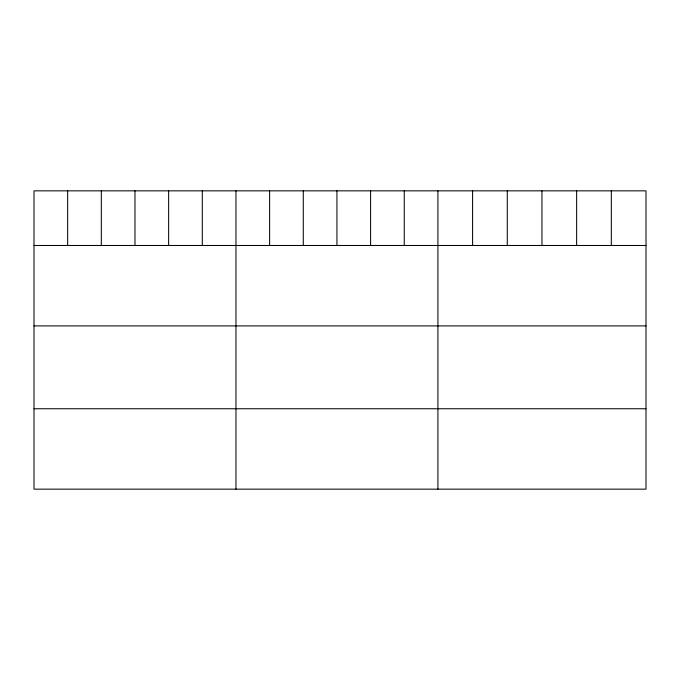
<?xml version="1.0" encoding="UTF-8"?>
<svg xmlns="http://www.w3.org/2000/svg" width="680" height="680" viewBox="0 0 680 680"><rect width="100%" height="100%" fill="white"/><g stroke="black" fill="none" stroke-linecap="round" stroke-linejoin="round"><path stroke-width="1.02" d="M646 245.48L646 489.158L34 489.158L34 190.842L646 190.842L646 245.48L34 245.48M34 325.899L646 325.899M34 408.748L646 408.748M611.32 190.842L611.32 245.48M576.64 190.842L576.64 245.48M541.96 190.842L541.96 245.48M507.28 190.842L507.28 245.48M472.6 190.842L472.6 245.48M437.92 190.842L437.92 489.158M404.26 190.842L404.26 245.48M370.6 190.842L370.6 245.48M336.94 190.842L336.94 245.48M303.28 190.842L303.28 245.48M269.62 190.842L269.62 245.48M235.96 190.842L235.96 489.158M202.3 190.842L202.3 245.48M168.64 190.842L168.64 245.48M134.98 190.842L134.98 245.48M101.32 190.842L101.32 245.48M67.66 190.842L67.66 245.48"/></g></svg>
